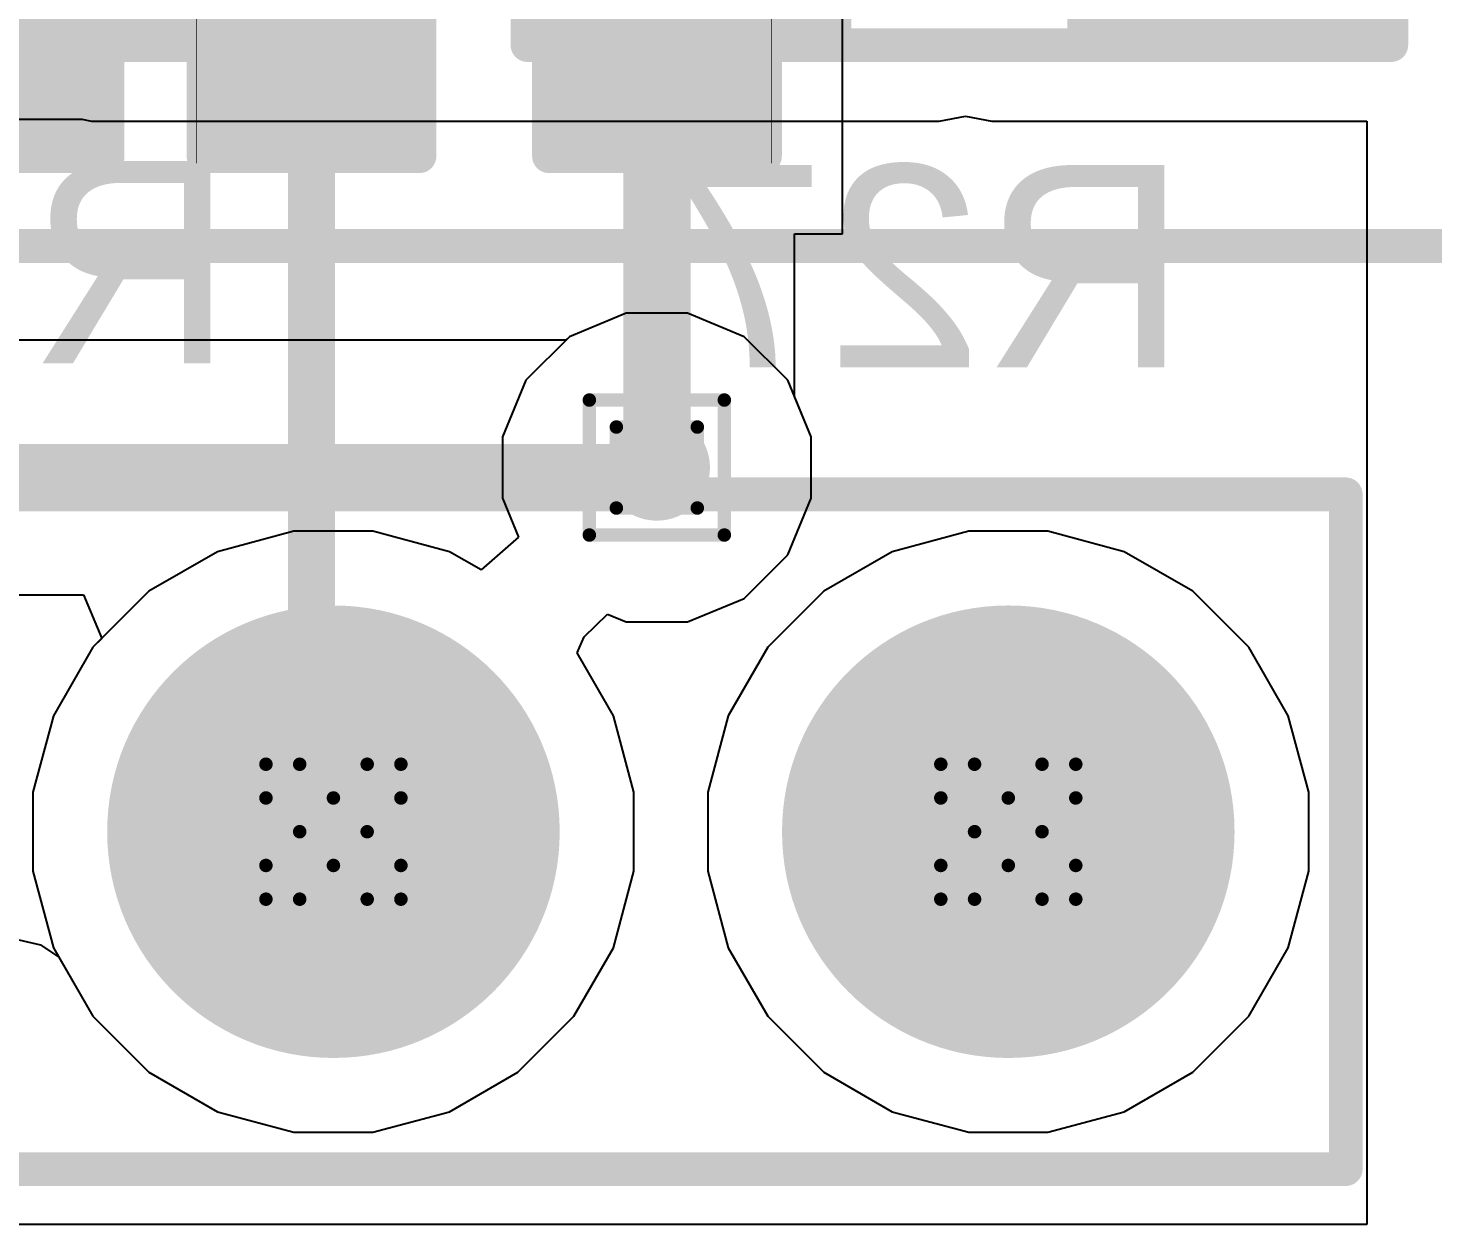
# Model space of a CAD drawing. Header units: inches. Extents: x -12 to 5357, y -8 to 5291.
# Drawn here: x 26.41 to 31.7, y 20.3 to 24.81 of the extents above; entities that cross this region are included whole.
import ezdxf

# ---------------------------------------------------------------- set-up
doc = ezdxf.new("R2010")
doc.units = ezdxf.units.IN
for name, color, linetype in [('Bottom Layer', 5, 'Continuous'), ('Bottom Overlay', 54, 'Continuous'), ('Bottom Paste', 16, 'Continuous'), ('Bottom Solder', 6, 'Continuous'), ('Drill Drawing', 1, 'Continuous'), ('Ground', 16, 'Continuous'), ('Multi-Layer', 9, 'Continuous'), ('Pad Holes', 156, 'Continuous'), ('Power', 76, 'Continuous'), ('Top Layer', 1, 'Continuous'), ('Top Overlay', 2, 'Continuous'), ('Top Paste', 8, 'Continuous'), ('Top Solder', 216, 'Continuous'), ('Via Holes', 16, 'Continuous')]:
    doc.layers.add(name, color=color, linetype=linetype)
doc.styles.add('Arial', font='', dxfattribs={"height": 0.2})
doc.styles.get('Arial').set_extended_font_data('Arial')

# ---------------------------------------------------------------- blocks, each defined once
blk = doc.blocks.new('R___0805_B_41')
at = {"layer": 'Bottom Layer'}
for points in [[(-1.524, 0.635), (-0.508, 0.635), (-0.508, -0.635), (-1.524, -0.635)], [(0.508, 0.635), (1.524, 0.635), (1.524, -0.635), (0.508, -0.635)]]:
    blk.add_hatch(color=5, dxfattribs=at).paths.add_polyline_path(points)
at = {"layer": 'Bottom Paste'}
for points in [[(-1.524, 0.635), (-0.508, 0.635), (-0.508, -0.635), (-1.524, -0.635)], [(0.508, 0.635), (1.524, 0.635), (1.524, -0.635), (0.508, -0.635)]]:
    blk.add_hatch(color=16, dxfattribs=at).paths.add_polyline_path(points)
at = {"layer": 'Bottom Solder'}
for points in [[(-1.6256, 0.7366), (-0.4064, 0.7366), (-0.4064, -0.7366), (-1.6256, -0.7366)], [(0.4064, 0.7366), (1.6256, 0.7366), (1.6256, -0.7366), (0.4064, -0.7366)]]:
    blk.add_hatch(color=6, dxfattribs=at).paths.add_polyline_path(points)
at = {"layer": 'Bottom Overlay'}
for points in [[(-1.6256, 0.7366, 0.127, 0.127, 0), (-1.6256, -0.7366, 0.127, 0.127, 0)], [(1.6256, 0.7366, 0.127, 0.127, 0), (-1.6256, 0.7366, 0.127, 0.127, 0)], [(1.6256, 0.7366, 0.127, 0.127, 0), (1.6256, -0.7366, 0.127, 0.127, 0)], [(1.6256, -0.7366, 0.127, 0.127, 0), (-1.6256, -0.7366, 0.127, 0.127, 0)]]:
    blk.add_lwpolyline(points, format="xyseb", dxfattribs=at)
for points in [[(-1.65735, 0.7366, 0.0635, 0.0635, 1), (-1.59385, 0.7366, 0.0635, 0.0635, 1)], [(-1.65735, 0.7366, 0.0635, 0.0635, 1), (-1.59385, 0.7366, 0.0635, 0.0635, 1)], [(1.59385, 0.7366, 0.0635, 0.0635, 1), (1.65735, 0.7366, 0.0635, 0.0635, 1)], [(1.59385, 0.7366, 0.0635, 0.0635, 1), (1.65735, 0.7366, 0.0635, 0.0635, 1)], [(-1.65735, -0.7366, 0.0635, 0.0635, 1), (-1.59385, -0.7366, 0.0635, 0.0635, 1)], [(-1.65735, -0.7366, 0.0635, 0.0635, 1), (-1.59385, -0.7366, 0.0635, 0.0635, 1)], [(1.59385, -0.7366, 0.0635, 0.0635, 1), (1.65735, -0.7366, 0.0635, 0.0635, 1)], [(1.59385, -0.7366, 0.0635, 0.0635, 1), (1.65735, -0.7366, 0.0635, 0.0635, 1)]]:
    blk.add_lwpolyline(points, format="xyseb", close=True, dxfattribs=at)
blk = doc.blocks.new('R___0805_B_42')
at = {"layer": 'Bottom Layer'}
for points in [[(-1.524, 0.635), (-0.508, 0.635), (-0.508, -0.635), (-1.524, -0.635)], [(0.508, 0.635), (1.524, 0.635), (1.524, -0.635), (0.508, -0.635)]]:
    blk.add_hatch(color=5, dxfattribs=at).paths.add_polyline_path(points)
at = {"layer": 'Bottom Paste'}
for points in [[(-1.524, 0.635), (-0.508, 0.635), (-0.508, -0.635), (-1.524, -0.635)], [(0.508, 0.635), (1.524, 0.635), (1.524, -0.635), (0.508, -0.635)]]:
    blk.add_hatch(color=16, dxfattribs=at).paths.add_polyline_path(points)
at = {"layer": 'Bottom Solder'}
for points in [[(-1.6256, 0.7366), (-0.4064, 0.7366), (-0.4064, -0.7366), (-1.6256, -0.7366)], [(0.4064, 0.7366), (1.6256, 0.7366), (1.6256, -0.7366), (0.4064, -0.7366)]]:
    blk.add_hatch(color=6, dxfattribs=at).paths.add_polyline_path(points)
at = {"layer": 'Bottom Overlay'}
for points in [[(-1.6256, -0.7366, 0.127, 0.127, 0), (-1.6256, 0.7366, 0.127, 0.127, 0)], [(-1.6256, 0.7366, 0.127, 0.127, 0), (1.6256, 0.7366, 0.127, 0.127, 0)], [(1.6256, -0.7366, 0.127, 0.127, 0), (1.6256, 0.7366, 0.127, 0.127, 0)], [(-1.6256, -0.7366, 0.127, 0.127, 0), (1.6256, -0.7366, 0.127, 0.127, 0)]]:
    blk.add_lwpolyline(points, format="xyseb", dxfattribs=at)
for points in [[(-1.6574, 0.7366, 0.0635, 0.0635, 1), (-1.5939, 0.7366, 0.0635, 0.0635, 1)], [(-1.6574, 0.7366, 0.0635, 0.0635, 1), (-1.5939, 0.7366, 0.0635, 0.0635, 1)], [(1.5938, 0.7366, 0.0635, 0.0635, 1), (1.6574, 0.7366, 0.0635, 0.0635, 1)], [(1.5938, 0.7366, 0.0635, 0.0635, 1), (1.6574, 0.7366, 0.0635, 0.0635, 1)], [(-1.6574, -0.7366, 0.0635, 0.0635, 1), (-1.5939, -0.7366, 0.0635, 0.0635, 1)], [(-1.6574, -0.7366, 0.0635, 0.0635, 1), (-1.5939, -0.7366, 0.0635, 0.0635, 1)], [(1.5938, -0.7366, 0.0635, 0.0635, 1), (1.6574, -0.7366, 0.0635, 0.0635, 1)], [(1.5938, -0.7366, 0.0635, 0.0635, 1), (1.6574, -0.7366, 0.0635, 0.0635, 1)]]:
    blk.add_lwpolyline(points, format="xyseb", close=True, dxfattribs=at)
blk = doc.blocks.new('R___0402_47')
at = {"layer": 'Top Layer'}
for points in [[(-0.6985, -0.3175), (-0.6985, 0.3175), (-0.2413, 0.3175), (-0.2413, -0.3175)], [(0.2413, -0.3175), (0.2413, 0.3175), (0.6985, 0.3175), (0.6985, -0.3175)]]:
    blk.add_hatch(color=1, dxfattribs=at).paths.add_polyline_path(points)
at = {"layer": 'Top Paste'}
for points in [[(-0.6985, -0.3175), (-0.6985, 0.3175), (-0.2413, 0.3175), (-0.2413, -0.3175)], [(0.2413, -0.3175), (0.2413, 0.3175), (0.6985, 0.3175), (0.6985, -0.3175)]]:
    blk.add_hatch(color=8, dxfattribs=at).paths.add_polyline_path(points)
at = {"layer": 'Top Solder'}
for points in [[(-0.7535, -0.3725), (-0.7535, 0.3725), (-0.1863, 0.3725), (-0.1863, -0.3725)], [(0.1863, -0.3725), (0.1863, 0.3725), (0.7535, 0.3725), (0.7535, -0.3725)]]:
    blk.add_hatch(color=216, dxfattribs=at).paths.add_polyline_path(points)
at = {"layer": 'Top Overlay'}
for points in [[(0.7874, 0.4064, 0.127, 0.127, 0), (-0.7874, 0.4064, 0.127, 0.127, 0)], [(-0.7874, -0.4064, 0.127, 0.127, 0), (-0.7874, 0.4064, 0.127, 0.127, 0)], [(0.7874, -0.4064, 0.127, 0.127, 0), (0.7874, 0.4064, 0.127, 0.127, 0)], [(0.7874, -0.4064, 0.127, 0.127, 0), (-0.7874, -0.4064, 0.127, 0.127, 0)], [(0.8128, -0.4318, 0.00323, 0.00323, 0), (-0.8128, -0.4318, 0.00323, 0.00323, 0)]]:
    blk.add_lwpolyline(points, format="xyseb", dxfattribs=at)
for points in [[(-0.8191, 0.4064, 0.0635, 0.0635, 1), (-0.7556, 0.4064, 0.0635, 0.0635, 1)], [(-0.8191, 0.4064, 0.0635, 0.0635, 1), (-0.7556, 0.4064, 0.0635, 0.0635, 1)], [(0.7556, 0.4064, 0.0635, 0.0635, 1), (0.8191, 0.4064, 0.0635, 0.0635, 1)], [(0.7556, 0.4064, 0.0635, 0.0635, 1), (0.8191, 0.4064, 0.0635, 0.0635, 1)], [(-0.8191, -0.4064, 0.0635, 0.0635, 1), (-0.7556, -0.4064, 0.0635, 0.0635, 1)], [(-0.8191, -0.4064, 0.0635, 0.0635, 1), (-0.7556, -0.4064, 0.0635, 0.0635, 1)], [(0.7556, -0.4064, 0.0635, 0.0635, 1), (0.8191, -0.4064, 0.0635, 0.0635, 1)], [(0.7556, -0.4064, 0.0635, 0.0635, 1), (0.8191, -0.4064, 0.0635, 0.0635, 1)], [(-0.8136, -0.4318, 0.00161, 0.00161, 1), (-0.812, -0.4318, 0.00161, 0.00161, 1)], [(0.812, -0.4318, 0.00161, 0.00161, 1), (0.8136, -0.4318, 0.00161, 0.00161, 1)]]:
    blk.add_lwpolyline(points, format="xyseb", close=True, dxfattribs=at)
blk = doc.blocks.new('R___0402_48')
at = {"layer": 'Top Layer'}
for points in [[(-0.6985, -0.3175), (-0.6985, 0.3175), (-0.2413, 0.3175), (-0.2413, -0.3175)], [(0.2413, -0.3175), (0.2413, 0.3175), (0.6985, 0.3175), (0.6985, -0.3175)]]:
    blk.add_hatch(color=1, dxfattribs=at).paths.add_polyline_path(points)
at = {"layer": 'Top Paste'}
for points in [[(-0.6985, -0.3175), (-0.6985, 0.3175), (-0.2413, 0.3175), (-0.2413, -0.3175)], [(0.2413, -0.3175), (0.2413, 0.3175), (0.6985, 0.3175), (0.6985, -0.3175)]]:
    blk.add_hatch(color=8, dxfattribs=at).paths.add_polyline_path(points)
at = {"layer": 'Top Solder'}
for points in [[(-0.7535, -0.3725), (-0.7535, 0.3725), (-0.1863, 0.3725), (-0.1863, -0.3725)], [(0.1863, -0.3725), (0.1863, 0.3725), (0.7535, 0.3725), (0.7535, -0.3725)]]:
    blk.add_hatch(color=216, dxfattribs=at).paths.add_polyline_path(points)
at = {"layer": 'Top Overlay'}
for points in [[(0.7874, 0.4064, 0.127, 0.127, 0), (-0.7874, 0.4064, 0.127, 0.127, 0)], [(-0.7874, -0.4064, 0.127, 0.127, 0), (-0.7874, 0.4064, 0.127, 0.127, 0)], [(0.7874, -0.4064, 0.127, 0.127, 0), (0.7874, 0.4064, 0.127, 0.127, 0)], [(0.7874, -0.4064, 0.127, 0.127, 0), (-0.7874, -0.4064, 0.127, 0.127, 0)], [(0.8128, -0.4318, 0.00323, 0.00323, 0), (-0.8128, -0.4318, 0.00323, 0.00323, 0)]]:
    blk.add_lwpolyline(points, format="xyseb", dxfattribs=at)
for points in [[(-0.8191, 0.4064, 0.0635, 0.0635, 1), (-0.7556, 0.4064, 0.0635, 0.0635, 1)], [(-0.8191, 0.4064, 0.0635, 0.0635, 1), (-0.7556, 0.4064, 0.0635, 0.0635, 1)], [(0.7556, 0.4064, 0.0635, 0.0635, 1), (0.8191, 0.4064, 0.0635, 0.0635, 1)], [(0.7556, 0.4064, 0.0635, 0.0635, 1), (0.8191, 0.4064, 0.0635, 0.0635, 1)], [(-0.8191, -0.4064, 0.0635, 0.0635, 1), (-0.7556, -0.4064, 0.0635, 0.0635, 1)], [(-0.8191, -0.4064, 0.0635, 0.0635, 1), (-0.7556, -0.4064, 0.0635, 0.0635, 1)], [(0.7556, -0.4064, 0.0635, 0.0635, 1), (0.8191, -0.4064, 0.0635, 0.0635, 1)], [(0.7556, -0.4064, 0.0635, 0.0635, 1), (0.8191, -0.4064, 0.0635, 0.0635, 1)], [(-0.8136, -0.4318, 0.00161, 0.00161, 1), (-0.812, -0.4318, 0.00161, 0.00161, 1)], [(0.812, -0.4318, 0.00161, 0.00161, 1), (0.8136, -0.4318, 0.00161, 0.00161, 1)]]:
    blk.add_lwpolyline(points, format="xyseb", close=True, dxfattribs=at)
blk = doc.blocks.new('R___0402_50')
at = {"layer": 'Top Layer'}
for points in [[(-0.6985, -0.3175), (-0.6985, 0.3175), (-0.2413, 0.3175), (-0.2413, -0.3175)], [(0.2413, -0.3175), (0.2413, 0.3175), (0.6985, 0.3175), (0.6985, -0.3175)]]:
    blk.add_hatch(color=1, dxfattribs=at).paths.add_polyline_path(points)
at = {"layer": 'Top Paste'}
for points in [[(-0.6985, -0.3175), (-0.6985, 0.3175), (-0.2413, 0.3175), (-0.2413, -0.3175)], [(0.2413, -0.3175), (0.2413, 0.3175), (0.6985, 0.3175), (0.6985, -0.3175)]]:
    blk.add_hatch(color=8, dxfattribs=at).paths.add_polyline_path(points)
at = {"layer": 'Top Solder'}
for points in [[(-0.7535, -0.3725), (-0.7535, 0.3725), (-0.1863, 0.3725), (-0.1863, -0.3725)], [(0.1863, -0.3725), (0.1863, 0.3725), (0.7535, 0.3725), (0.7535, -0.3725)]]:
    blk.add_hatch(color=216, dxfattribs=at).paths.add_polyline_path(points)
at = {"layer": 'Top Overlay'}
for points in [[(-0.7874, 0.4064, 0.127, 0.127, 0), (0.7874, 0.4064, 0.127, 0.127, 0)], [(-0.7874, 0.4064, 0.127, 0.127, 0), (-0.7874, -0.4064, 0.127, 0.127, 0)], [(0.7874, 0.4064, 0.127, 0.127, 0), (0.7874, -0.4064, 0.127, 0.127, 0)], [(-0.7874, -0.4064, 0.127, 0.127, 0), (0.7874, -0.4064, 0.127, 0.127, 0)], [(-0.8128, -0.4318, 0.00323, 0.00323, 0), (0.8128, -0.4318, 0.00323, 0.00323, 0)]]:
    blk.add_lwpolyline(points, format="xyseb", dxfattribs=at)
for points in [[(-0.8191, 0.4064, 0.0635, 0.0635, 1), (-0.7556, 0.4064, 0.0635, 0.0635, 1)], [(-0.8191, 0.4064, 0.0635, 0.0635, 1), (-0.7556, 0.4064, 0.0635, 0.0635, 1)], [(0.7556, 0.4064, 0.0635, 0.0635, 1), (0.8191, 0.4064, 0.0635, 0.0635, 1)], [(0.7556, 0.4064, 0.0635, 0.0635, 1), (0.8191, 0.4064, 0.0635, 0.0635, 1)], [(-0.8191, -0.4064, 0.0635, 0.0635, 1), (-0.7556, -0.4064, 0.0635, 0.0635, 1)], [(-0.8191, -0.4064, 0.0635, 0.0635, 1), (-0.7556, -0.4064, 0.0635, 0.0635, 1)], [(0.7556, -0.4064, 0.0635, 0.0635, 1), (0.8191, -0.4064, 0.0635, 0.0635, 1)], [(0.7556, -0.4064, 0.0635, 0.0635, 1), (0.8191, -0.4064, 0.0635, 0.0635, 1)], [(-0.8136, -0.4318, 0.00161, 0.00161, 1), (-0.812, -0.4318, 0.00161, 0.00161, 1)], [(0.812, -0.4318, 0.00161, 0.00161, 1), (0.8136, -0.4318, 0.00161, 0.00161, 1)]]:
    blk.add_lwpolyline(points, format="xyseb", close=True, dxfattribs=at)
blk = doc.blocks.new('HDR1X3__70')
at = {"layer": 'Bottom Layer'}
h = blk.add_hatch(color=5, dxfattribs=at)
edge = h.paths.add_edge_path()
edge.add_arc((2.54, 0), 0.75, 0, 360)
h = blk.add_hatch(color=5, dxfattribs=at)
edge = h.paths.add_edge_path()
edge.add_arc((5.08, 0), 0.75, 0, 360)
at = {"layer": 'Bottom Solder'}
h = blk.add_hatch(color=6, dxfattribs=at)
edge = h.paths.add_edge_path()
edge.add_arc((2.54, 0), 0.8516, 0, 360)
h = blk.add_hatch(color=6, dxfattribs=at)
edge = h.paths.add_edge_path()
edge.add_arc((5.08, 0), 0.8516, 0, 360)
at = {"layer": 'Ground'}
h = blk.add_hatch(color=16, dxfattribs=at)
edge = h.paths.add_edge_path()
edge.add_arc((2.54, 0), 0.75, 0, 360)
h = blk.add_hatch(color=16, dxfattribs=at)
edge = h.paths.add_edge_path()
edge.add_arc((5.08, 0), 0.75, 0, 360)
at = {"layer": 'Multi-Layer'}
h = blk.add_hatch(color=9, dxfattribs=at)
edge = h.paths.add_edge_path()
edge.add_arc((2.54, 0), 0.75, 0, 360)
h = blk.add_hatch(color=9, dxfattribs=at)
edge = h.paths.add_edge_path()
edge.add_arc((5.08, 0), 0.75, 0, 360)
at = {"layer": 'Pad Holes'}
h = blk.add_hatch(color=7, dxfattribs=at)
edge = h.paths.add_edge_path()
edge.add_arc((2.54, 0), 0.45, 0, 360)
h = blk.add_hatch(color=7, dxfattribs=at)
edge = h.paths.add_edge_path()
edge.add_arc((5.08, 0), 0.45, 0, 360)
at = {"layer": 'Power'}
h = blk.add_hatch(color=76, dxfattribs=at)
edge = h.paths.add_edge_path()
edge.add_arc((2.54, 0), 0.75, 0, 360)
h = blk.add_hatch(color=76, dxfattribs=at)
edge = h.paths.add_edge_path()
edge.add_arc((5.08, 0), 0.75, 0, 360)
at = {"layer": 'Top Layer'}
h = blk.add_hatch(color=1, dxfattribs=at)
edge = h.paths.add_edge_path()
edge.add_arc((2.54, 0), 0.75, 0, 360)
h = blk.add_hatch(color=1, dxfattribs=at)
edge = h.paths.add_edge_path()
edge.add_arc((5.08, 0), 0.75, 0, 360)
at = {"layer": 'Top Solder'}
h = blk.add_hatch(color=216, dxfattribs=at)
edge = h.paths.add_edge_path()
edge.add_arc((2.54, 0), 0.8516, 0, 360)
h = blk.add_hatch(color=216, dxfattribs=at)
edge = h.paths.add_edge_path()
edge.add_arc((5.08, 0), 0.8516, 0, 360)
at = {"layer": 'Top Overlay'}
for points in [[(-1.27, 1.27, 0.127, 0.127, 0), (6.35, 1.27, 0.127, 0.127, 0)], [(6.35, -1.27, 0.127, 0.127, 0), (6.35, 1.27, 0.127, 0.127, 0)], [(-1.27, -1.27, 0.127, 0.127, 0), (6.35, -1.27, 0.127, 0.127, 0)]]:
    blk.add_lwpolyline(points, format="xyseb", dxfattribs=at)
for points in [[(6.3182, 1.27, 0.0635, 0.0635, 1), (6.3817, 1.27, 0.0635, 0.0635, 1)], [(6.3182, 1.27, 0.0635, 0.0635, 1), (6.3817, 1.27, 0.0635, 0.0635, 1)], [(6.3182, -1.27, 0.0635, 0.0635, 1), (6.3817, -1.27, 0.0635, 0.0635, 1)], [(6.3182, -1.27, 0.0635, 0.0635, 1), (6.3817, -1.27, 0.0635, 0.0635, 1)]]:
    blk.add_lwpolyline(points, format="xyseb", close=True, dxfattribs=at)

msp = doc.modelspace()

# ---------------------------------------------------------------- hatches: boundary and pattern name
at = {"layer": 'Bottom Layer'}
h = msp.add_hatch(color=5, dxfattribs=at)
edge = h.paths.add_edge_path()
edge.add_arc((28.7813, 23.1518), 0.2, 0, 360)
at = {"layer": 'Ground'}
h = msp.add_hatch(color=16, dxfattribs=at)
edge = h.paths.add_edge_path()
edge.add_arc((28.7813, 23.1518), 0.2, 0, 360)
at = {"layer": 'Power'}
h = msp.add_hatch(color=76, dxfattribs=at)
edge = h.paths.add_edge_path()
edge.add_arc((28.7813, 23.1518), 0.2, 0, 360)
at = {"layer": 'Top Layer'}
h = msp.add_hatch(color=1, dxfattribs=at)
edge = h.paths.add_edge_path()
edge.add_arc((28.7813, 23.1518), 0.2, 0, 360)
at = {"layer": 'Via Holes'}
h = msp.add_hatch(color=7, dxfattribs=at)
edge = h.paths.add_edge_path()
edge.add_arc((28.7813, 23.1518), 0.1, 0, 360)

# ---------------------------------------------------------------- linework, layer by layer
at = {"layer": 'Bottom Layer'}
for p, q in [((26.2731, 24.4626), (26.6166, 24.4626)), ((26.6166, 24.4626), (26.6541, 24.4552)), ((26.6541, 24.4552), (29.8438, 24.4552)), ((29.8438, 24.4552), (29.9432, 24.4749)), ((29.9432, 24.4749), (30.0427, 24.4552)), ((30.0427, 24.4552), (31.4535, 24.4552)), ((31.4535, 24.4552), (31.4535, 20.3023)), ((28.6657, 23.7328), (28.4522, 23.6443)), ((28.8968, 23.7328), (28.6657, 23.7328)), ((29.1104, 23.6443), (28.8968, 23.7328)), ((28.4522, 23.6443), (28.4387, 23.6309)), ((29.2738, 23.4809), (29.1104, 23.6443)), ((28.4387, 23.6309), (19.9608, 23.6309)), ((29.3623, 23.2673), (29.2738, 23.4809)), ((29.3623, 23.0362), (29.3623, 23.2673)), ((29.2738, 22.8227), (29.3623, 23.0362)), ((29.1104, 22.6592), (29.2738, 22.8227)), ((26.1551, 22.6727), (26.6239, 22.6727)), ((26.6239, 22.6727), (26.6919, 22.5084)), ((28.8968, 22.5708), (29.1104, 22.6592)), ((28.5081, 22.514), (28.5954, 22.5999)), ((28.5954, 22.5999), (28.6657, 22.5708)), ((28.6657, 22.5708), (28.8968, 22.5708)), ((26.659, 22.4755), (26.5101, 22.2176)), ((26.6919, 22.5084), (26.659, 22.4755)), ((28.4811, 22.4548), (28.5081, 22.514)), ((28.618, 22.2176), (28.4811, 22.4548)), ((26.5101, 22.2176), (26.4331, 21.93)), ((28.6951, 21.93), (28.618, 22.2176)), ((26.4331, 21.93), (26.4331, 21.6322)), ((28.6951, 21.6322), (28.6951, 21.93)), ((26.4331, 21.6322), (26.5101, 21.3445)), ((28.618, 21.3445), (28.6951, 21.6322)), ((26.5101, 21.3445), (26.659, 21.0866)), ((28.4691, 21.0866), (28.618, 21.3445)), ((26.659, 21.0866), (26.8696, 20.8761)), ((28.2585, 20.8761), (28.4691, 21.0866)), ((26.8696, 20.8761), (27.1275, 20.7272)), ((28.0006, 20.7272), (28.2585, 20.8761)), ((27.1275, 20.7272), (27.4152, 20.6501)), ((27.713, 20.6501), (28.0006, 20.7272)), ((27.4152, 20.6501), (27.713, 20.6501)), ((31.4535, 20.3023), (23.7176, 20.3023))]:
    msp.add_line(p, q, dxfattribs=at)
for points in [[(19.8438, 23.1518, 0.1778, 0.1778, 0), (28.7813, 23.1518, 0.1778, 0.1778, 0)], [(31.9327, 20.2654, 0.1778, 0.1778, -0.414214), (31.4904, 19.8232, 0.1778, 0.1778, 0)]]:
    msp.add_lwpolyline(points, format="xyseb", dxfattribs=at)
msp.add_lwpolyline([(28.7368, 23.1518, 0.0889, 0.0889, 1), (28.8257, 23.1518, 0.0889, 0.0889, 1)], format="xyseb", close=True, dxfattribs=at)
at = {"layer": 'Drill Drawing'}
for points in [[(28.5273, 23.4058, 0.0508, 0.0508, 0), (29.0353, 23.4058, 0.0508, 0.0508, 0)], [(28.5273, 22.8978, 0.0508, 0.0508, 0), (28.5273, 23.4058, 0.0508, 0.0508, 0)], [(29.0353, 22.8978, 0.0508, 0.0508, 0), (29.0353, 23.4058, 0.0508, 0.0508, 0)], [(28.6289, 23.3042, 0.0508, 0.0508, 0), (28.9337, 23.3042, 0.0508, 0.0508, 0)], [(28.6289, 22.9994, 0.0508, 0.0508, 0), (28.6289, 23.3042, 0.0508, 0.0508, 0)], [(28.9337, 22.9994, 0.0508, 0.0508, 0), (28.9337, 23.3042, 0.0508, 0.0508, 0)], [(28.6289, 22.9994, 0.0508, 0.0508, 0), (28.9337, 22.9994, 0.0508, 0.0508, 0)], [(28.5273, 22.8978, 0.0508, 0.0508, 0), (29.0353, 22.8978, 0.0508, 0.0508, 0)], [(27.3101, 21.9081, 0.0508, 0.0508, 0), (27.3101, 22.0351, 0.0508, 0.0508, 0)], [(27.3101, 22.0351, 0.0508, 0.0508, 0), (27.4371, 22.0351, 0.0508, 0.0508, 0)], [(27.4371, 22.0351, 0.0508, 0.0508, 0), (27.5641, 21.9081, 0.0508, 0.0508, 0)], [(27.5641, 21.9081, 0.0508, 0.0508, 0), (27.6911, 22.0351, 0.0508, 0.0508, 0)], [(27.6911, 22.0351, 0.0508, 0.0508, 0), (27.8181, 22.0351, 0.0508, 0.0508, 0)], [(27.8181, 21.9081, 0.0508, 0.0508, 0), (27.8181, 22.0351, 0.0508, 0.0508, 0)], [(29.8501, 21.9081, 0.0508, 0.0508, 0), (29.8501, 22.0351, 0.0508, 0.0508, 0)], [(29.8501, 22.0351, 0.0508, 0.0508, 0), (29.9771, 22.0351, 0.0508, 0.0508, 0)], [(29.9771, 22.0351, 0.0508, 0.0508, 0), (30.1041, 21.9081, 0.0508, 0.0508, 0)], [(30.1041, 21.9081, 0.0508, 0.0508, 0), (30.2311, 22.0351, 0.0508, 0.0508, 0)], [(30.2311, 22.0351, 0.0508, 0.0508, 0), (30.3581, 22.0351, 0.0508, 0.0508, 0)], [(30.3581, 21.9081, 0.0508, 0.0508, 0), (30.3581, 22.0351, 0.0508, 0.0508, 0)], [(27.3101, 21.9081, 0.0508, 0.0508, 0), (27.4371, 21.7811, 0.0508, 0.0508, 0)], [(27.6911, 21.7811, 0.0508, 0.0508, 0), (27.8181, 21.9081, 0.0508, 0.0508, 0)], [(29.8501, 21.9081, 0.0508, 0.0508, 0), (29.9771, 21.7811, 0.0508, 0.0508, 0)], [(30.2311, 21.7811, 0.0508, 0.0508, 0), (30.3581, 21.9081, 0.0508, 0.0508, 0)], [(27.3101, 21.6541, 0.0508, 0.0508, 0), (27.4371, 21.7811, 0.0508, 0.0508, 0)], [(27.6911, 21.7811, 0.0508, 0.0508, 0), (27.8181, 21.6541, 0.0508, 0.0508, 0)], [(29.8501, 21.6541, 0.0508, 0.0508, 0), (29.9771, 21.7811, 0.0508, 0.0508, 0)], [(30.2311, 21.7811, 0.0508, 0.0508, 0), (30.3581, 21.6541, 0.0508, 0.0508, 0)], [(27.3101, 21.5271, 0.0508, 0.0508, 0), (27.3101, 21.6541, 0.0508, 0.0508, 0)], [(27.4371, 21.5271, 0.0508, 0.0508, 0), (27.5641, 21.6541, 0.0508, 0.0508, 0)], [(27.5641, 21.6541, 0.0508, 0.0508, 0), (27.6911, 21.5271, 0.0508, 0.0508, 0)], [(27.8181, 21.5271, 0.0508, 0.0508, 0), (27.8181, 21.6541, 0.0508, 0.0508, 0)], [(29.8501, 21.5271, 0.0508, 0.0508, 0), (29.8501, 21.6541, 0.0508, 0.0508, 0)], [(29.9771, 21.5271, 0.0508, 0.0508, 0), (30.1041, 21.6541, 0.0508, 0.0508, 0)], [(30.1041, 21.6541, 0.0508, 0.0508, 0), (30.2311, 21.5271, 0.0508, 0.0508, 0)], [(30.3581, 21.5271, 0.0508, 0.0508, 0), (30.3581, 21.6541, 0.0508, 0.0508, 0)], [(27.3101, 21.5271, 0.0508, 0.0508, 0), (27.4371, 21.5271, 0.0508, 0.0508, 0)], [(27.6911, 21.5271, 0.0508, 0.0508, 0), (27.8181, 21.5271, 0.0508, 0.0508, 0)], [(29.8501, 21.5271, 0.0508, 0.0508, 0), (29.9771, 21.5271, 0.0508, 0.0508, 0)], [(30.2311, 21.5271, 0.0508, 0.0508, 0), (30.3581, 21.5271, 0.0508, 0.0508, 0)]]:
    msp.add_lwpolyline(points, format="xyseb", dxfattribs=at)
for points in [[(28.5146, 23.4058, 0.0254, 0.0254, 1), (28.54, 23.4058, 0.0254, 0.0254, 1)], [(28.5146, 23.4058, 0.0254, 0.0254, 1), (28.54, 23.4058, 0.0254, 0.0254, 1)], [(29.0226, 23.4058, 0.0254, 0.0254, 1), (29.048, 23.4058, 0.0254, 0.0254, 1)], [(29.0226, 23.4058, 0.0254, 0.0254, 1), (29.048, 23.4058, 0.0254, 0.0254, 1)], [(28.6162, 23.3042, 0.0254, 0.0254, 1), (28.6416, 23.3042, 0.0254, 0.0254, 1)], [(28.6162, 23.3042, 0.0254, 0.0254, 1), (28.6416, 23.3042, 0.0254, 0.0254, 1)], [(28.921, 23.3042, 0.0254, 0.0254, 1), (28.9464, 23.3042, 0.0254, 0.0254, 1)], [(28.921, 23.3042, 0.0254, 0.0254, 1), (28.9464, 23.3042, 0.0254, 0.0254, 1)], [(28.6162, 22.9994, 0.0254, 0.0254, 1), (28.6416, 22.9994, 0.0254, 0.0254, 1)], [(28.6162, 22.9994, 0.0254, 0.0254, 1), (28.6416, 22.9994, 0.0254, 0.0254, 1)], [(28.921, 22.9994, 0.0254, 0.0254, 1), (28.9464, 22.9994, 0.0254, 0.0254, 1)], [(28.921, 22.9994, 0.0254, 0.0254, 1), (28.9464, 22.9994, 0.0254, 0.0254, 1)], [(28.5146, 22.8978, 0.0254, 0.0254, 1), (28.54, 22.8978, 0.0254, 0.0254, 1)], [(28.5146, 22.8978, 0.0254, 0.0254, 1), (28.54, 22.8978, 0.0254, 0.0254, 1)], [(29.0226, 22.8978, 0.0254, 0.0254, 1), (29.048, 22.8978, 0.0254, 0.0254, 1)], [(29.0226, 22.8978, 0.0254, 0.0254, 1), (29.048, 22.8978, 0.0254, 0.0254, 1)], [(27.2974, 22.0351, 0.0254, 0.0254, 1), (27.3228, 22.0351, 0.0254, 0.0254, 1)], [(27.2974, 22.0351, 0.0254, 0.0254, 1), (27.3228, 22.0351, 0.0254, 0.0254, 1)], [(27.4244, 22.0351, 0.0254, 0.0254, 1), (27.4498, 22.0351, 0.0254, 0.0254, 1)], [(27.4244, 22.0351, 0.0254, 0.0254, 1), (27.4498, 22.0351, 0.0254, 0.0254, 1)], [(27.6784, 22.0351, 0.0254, 0.0254, 1), (27.7038, 22.0351, 0.0254, 0.0254, 1)], [(27.6784, 22.0351, 0.0254, 0.0254, 1), (27.7038, 22.0351, 0.0254, 0.0254, 1)], [(27.8054, 22.0351, 0.0254, 0.0254, 1), (27.8308, 22.0351, 0.0254, 0.0254, 1)], [(27.8054, 22.0351, 0.0254, 0.0254, 1), (27.8308, 22.0351, 0.0254, 0.0254, 1)], [(29.8374, 22.0351, 0.0254, 0.0254, 1), (29.8628, 22.0351, 0.0254, 0.0254, 1)], [(29.8374, 22.0351, 0.0254, 0.0254, 1), (29.8628, 22.0351, 0.0254, 0.0254, 1)], [(29.9644, 22.0351, 0.0254, 0.0254, 1), (29.9898, 22.0351, 0.0254, 0.0254, 1)], [(29.9644, 22.0351, 0.0254, 0.0254, 1), (29.9898, 22.0351, 0.0254, 0.0254, 1)], [(30.2184, 22.0351, 0.0254, 0.0254, 1), (30.2438, 22.0351, 0.0254, 0.0254, 1)], [(30.2184, 22.0351, 0.0254, 0.0254, 1), (30.2438, 22.0351, 0.0254, 0.0254, 1)], [(30.3454, 22.0351, 0.0254, 0.0254, 1), (30.3708, 22.0351, 0.0254, 0.0254, 1)], [(30.3454, 22.0351, 0.0254, 0.0254, 1), (30.3708, 22.0351, 0.0254, 0.0254, 1)], [(27.2974, 21.9081, 0.0254, 0.0254, 1), (27.3228, 21.9081, 0.0254, 0.0254, 1)], [(27.2974, 21.9081, 0.0254, 0.0254, 1), (27.3228, 21.9081, 0.0254, 0.0254, 1)], [(27.5514, 21.9081, 0.0254, 0.0254, 1), (27.5768, 21.9081, 0.0254, 0.0254, 1)], [(27.5514, 21.9081, 0.0254, 0.0254, 1), (27.5768, 21.9081, 0.0254, 0.0254, 1)], [(27.8054, 21.9081, 0.0254, 0.0254, 1), (27.8308, 21.9081, 0.0254, 0.0254, 1)], [(27.8054, 21.9081, 0.0254, 0.0254, 1), (27.8308, 21.9081, 0.0254, 0.0254, 1)], [(29.8374, 21.9081, 0.0254, 0.0254, 1), (29.8628, 21.9081, 0.0254, 0.0254, 1)], [(29.8374, 21.9081, 0.0254, 0.0254, 1), (29.8628, 21.9081, 0.0254, 0.0254, 1)], [(30.0914, 21.9081, 0.0254, 0.0254, 1), (30.1168, 21.9081, 0.0254, 0.0254, 1)], [(30.0914, 21.9081, 0.0254, 0.0254, 1), (30.1168, 21.9081, 0.0254, 0.0254, 1)], [(30.3454, 21.9081, 0.0254, 0.0254, 1), (30.3708, 21.9081, 0.0254, 0.0254, 1)], [(30.3454, 21.9081, 0.0254, 0.0254, 1), (30.3708, 21.9081, 0.0254, 0.0254, 1)], [(27.4244, 21.7811, 0.0254, 0.0254, 1), (27.4498, 21.7811, 0.0254, 0.0254, 1)], [(27.4244, 21.7811, 0.0254, 0.0254, 1), (27.4498, 21.7811, 0.0254, 0.0254, 1)], [(27.6784, 21.7811, 0.0254, 0.0254, 1), (27.7038, 21.7811, 0.0254, 0.0254, 1)], [(27.6784, 21.7811, 0.0254, 0.0254, 1), (27.7038, 21.7811, 0.0254, 0.0254, 1)], [(29.9644, 21.7811, 0.0254, 0.0254, 1), (29.9898, 21.7811, 0.0254, 0.0254, 1)], [(29.9644, 21.7811, 0.0254, 0.0254, 1), (29.9898, 21.7811, 0.0254, 0.0254, 1)], [(30.2184, 21.7811, 0.0254, 0.0254, 1), (30.2438, 21.7811, 0.0254, 0.0254, 1)], [(30.2184, 21.7811, 0.0254, 0.0254, 1), (30.2438, 21.7811, 0.0254, 0.0254, 1)], [(27.2974, 21.6541, 0.0254, 0.0254, 1), (27.3228, 21.6541, 0.0254, 0.0254, 1)], [(27.2974, 21.6541, 0.0254, 0.0254, 1), (27.3228, 21.6541, 0.0254, 0.0254, 1)], [(27.5514, 21.6541, 0.0254, 0.0254, 1), (27.5768, 21.6541, 0.0254, 0.0254, 1)], [(27.5514, 21.6541, 0.0254, 0.0254, 1), (27.5768, 21.6541, 0.0254, 0.0254, 1)], [(27.8054, 21.6541, 0.0254, 0.0254, 1), (27.8308, 21.6541, 0.0254, 0.0254, 1)], [(27.8054, 21.6541, 0.0254, 0.0254, 1), (27.8308, 21.6541, 0.0254, 0.0254, 1)], [(29.8374, 21.6541, 0.0254, 0.0254, 1), (29.8628, 21.6541, 0.0254, 0.0254, 1)], [(29.8374, 21.6541, 0.0254, 0.0254, 1), (29.8628, 21.6541, 0.0254, 0.0254, 1)], [(30.0914, 21.6541, 0.0254, 0.0254, 1), (30.1168, 21.6541, 0.0254, 0.0254, 1)], [(30.0914, 21.6541, 0.0254, 0.0254, 1), (30.1168, 21.6541, 0.0254, 0.0254, 1)], [(30.3454, 21.6541, 0.0254, 0.0254, 1), (30.3708, 21.6541, 0.0254, 0.0254, 1)], [(30.3454, 21.6541, 0.0254, 0.0254, 1), (30.3708, 21.6541, 0.0254, 0.0254, 1)], [(27.2974, 21.5271, 0.0254, 0.0254, 1), (27.3228, 21.5271, 0.0254, 0.0254, 1)], [(27.2974, 21.5271, 0.0254, 0.0254, 1), (27.3228, 21.5271, 0.0254, 0.0254, 1)], [(27.4244, 21.5271, 0.0254, 0.0254, 1), (27.4498, 21.5271, 0.0254, 0.0254, 1)], [(27.4244, 21.5271, 0.0254, 0.0254, 1), (27.4498, 21.5271, 0.0254, 0.0254, 1)], [(27.6784, 21.5271, 0.0254, 0.0254, 1), (27.7038, 21.5271, 0.0254, 0.0254, 1)], [(27.6784, 21.5271, 0.0254, 0.0254, 1), (27.7038, 21.5271, 0.0254, 0.0254, 1)], [(27.8054, 21.5271, 0.0254, 0.0254, 1), (27.8308, 21.5271, 0.0254, 0.0254, 1)], [(27.8054, 21.5271, 0.0254, 0.0254, 1), (27.8308, 21.5271, 0.0254, 0.0254, 1)], [(29.8374, 21.5271, 0.0254, 0.0254, 1), (29.8628, 21.5271, 0.0254, 0.0254, 1)], [(29.8374, 21.5271, 0.0254, 0.0254, 1), (29.8628, 21.5271, 0.0254, 0.0254, 1)], [(29.9644, 21.5271, 0.0254, 0.0254, 1), (29.9898, 21.5271, 0.0254, 0.0254, 1)], [(29.9644, 21.5271, 0.0254, 0.0254, 1), (29.9898, 21.5271, 0.0254, 0.0254, 1)], [(30.2184, 21.5271, 0.0254, 0.0254, 1), (30.2438, 21.5271, 0.0254, 0.0254, 1)], [(30.2184, 21.5271, 0.0254, 0.0254, 1), (30.2438, 21.5271, 0.0254, 0.0254, 1)], [(30.3454, 21.5271, 0.0254, 0.0254, 1), (30.3708, 21.5271, 0.0254, 0.0254, 1)], [(30.3454, 21.5271, 0.0254, 0.0254, 1), (30.3708, 21.5271, 0.0254, 0.0254, 1)]]:
    msp.add_lwpolyline(points, format="xyseb", close=True, dxfattribs=at)
at = {"layer": 'Ground'}
for p, q in [((28.6657, 23.7328), (28.4522, 23.6443)), ((28.8968, 23.7328), (28.6657, 23.7328)), ((29.1104, 23.6443), (28.8968, 23.7328)), ((28.4522, 23.6443), (28.2887, 23.4809)), ((29.2738, 23.4809), (29.1104, 23.6443)), ((28.2887, 23.4809), (28.2003, 23.2673)), ((29.3623, 23.2673), (29.2738, 23.4809)), ((28.2003, 23.2673), (28.2003, 23.0362)), ((29.3623, 23.0362), (29.3623, 23.2673)), ((28.2003, 23.0362), (28.2608, 22.8901)), ((29.2738, 22.8227), (29.3623, 23.0362)), ((27.4152, 22.9121), (27.1275, 22.835)), ((27.713, 22.9121), (27.4152, 22.9121)), ((28.0006, 22.835), (27.713, 22.9121)), ((28.2608, 22.8901), (28.1196, 22.7663)), ((27.1275, 22.835), (26.8696, 22.6861)), ((28.1196, 22.7663), (28.0006, 22.835)), ((29.1104, 22.6592), (29.2738, 22.8227)), ((26.8696, 22.6861), (26.659, 22.4755)), ((28.8968, 22.5708), (29.1104, 22.6592)), ((28.5081, 22.514), (28.5954, 22.5999)), ((28.5954, 22.5999), (28.6657, 22.5708)), ((28.6657, 22.5708), (28.8968, 22.5708)), ((26.659, 22.4755), (26.5101, 22.2176)), ((28.4811, 22.4548), (28.5081, 22.514)), ((28.618, 22.2176), (28.4811, 22.4548)), ((26.5101, 22.2176), (26.4331, 21.93)), ((28.6951, 21.93), (28.618, 22.2176)), ((26.4331, 21.93), (26.4331, 21.6322)), ((28.6951, 21.6322), (28.6951, 21.93)), ((26.4331, 21.6322), (26.5101, 21.3445)), ((28.618, 21.3445), (28.6951, 21.6322)), ((26.5101, 21.3445), (26.659, 21.0866)), ((28.4691, 21.0866), (28.618, 21.3445)), ((26.659, 21.0866), (26.8696, 20.8761)), ((28.2585, 20.8761), (28.4691, 21.0866)), ((26.8696, 20.8761), (27.1275, 20.7272)), ((28.0006, 20.7272), (28.2585, 20.8761)), ((27.1275, 20.7272), (27.4152, 20.6501)), ((27.713, 20.6501), (28.0006, 20.7272)), ((27.4152, 20.6501), (27.713, 20.6501))]:
    msp.add_line(p, q, dxfattribs=at)
at = {"layer": 'Power'}
for p, q in [((28.6657, 23.7328), (28.4522, 23.6443)), ((28.8968, 23.7328), (28.6657, 23.7328)), ((29.1104, 23.6443), (28.8968, 23.7328)), ((28.4522, 23.6443), (28.2887, 23.4809)), ((29.2738, 23.4809), (29.1104, 23.6443)), ((28.2887, 23.4809), (28.2003, 23.2673)), ((29.3623, 23.2673), (29.2738, 23.4809)), ((28.2003, 23.2673), (28.2003, 23.0362)), ((29.3623, 23.0362), (29.3623, 23.2673)), ((28.2003, 23.0362), (28.2608, 22.8901)), ((29.2738, 22.8227), (29.3623, 23.0362)), ((27.4152, 22.9121), (27.1275, 22.835)), ((27.713, 22.9121), (27.4152, 22.9121)), ((28.0006, 22.835), (27.713, 22.9121)), ((29.9552, 22.9121), (29.6675, 22.835)), ((30.253, 22.9121), (29.9552, 22.9121)), ((30.5406, 22.835), (30.253, 22.9121)), ((28.2608, 22.8901), (28.1196, 22.7663)), ((27.1275, 22.835), (26.8696, 22.6861)), ((28.1196, 22.7663), (28.0006, 22.835)), ((29.1104, 22.6592), (29.2738, 22.8227)), ((29.6675, 22.835), (29.4096, 22.6861)), ((30.7985, 22.6861), (30.5406, 22.835)), ((26.8696, 22.6861), (26.659, 22.4755)), ((29.4096, 22.6861), (29.199, 22.4755)), ((31.0091, 22.4755), (30.7985, 22.6861)), ((28.8968, 22.5708), (29.1104, 22.6592)), ((28.5081, 22.514), (28.5954, 22.5999)), ((28.5954, 22.5999), (28.6657, 22.5708)), ((28.6657, 22.5708), (28.8968, 22.5708)), ((26.659, 22.4755), (26.5101, 22.2176)), ((28.4811, 22.4548), (28.5081, 22.514)), ((29.199, 22.4755), (29.0501, 22.2176)), ((31.158, 22.2176), (31.0091, 22.4755)), ((28.618, 22.2176), (28.4811, 22.4548)), ((26.5101, 22.2176), (26.4331, 21.93)), ((28.6951, 21.93), (28.618, 22.2176)), ((29.0501, 22.2176), (28.9731, 21.93)), ((31.2351, 21.93), (31.158, 22.2176)), ((26.4331, 21.93), (26.4331, 21.6322)), ((28.6951, 21.6322), (28.6951, 21.93)), ((28.9731, 21.93), (28.9731, 21.6322)), ((31.2351, 21.6322), (31.2351, 21.93)), ((26.4331, 21.6322), (26.5101, 21.3445)), ((28.618, 21.3445), (28.6951, 21.6322)), ((28.9731, 21.6322), (29.0501, 21.3445)), ((31.158, 21.3445), (31.2351, 21.6322)), ((26.5101, 21.3445), (26.659, 21.0866)), ((28.4691, 21.0866), (28.618, 21.3445)), ((29.0501, 21.3445), (29.199, 21.0866)), ((31.0091, 21.0866), (31.158, 21.3445)), ((26.659, 21.0866), (26.8696, 20.8761)), ((28.2585, 20.8761), (28.4691, 21.0866)), ((29.199, 21.0866), (29.4096, 20.8761)), ((30.7985, 20.8761), (31.0091, 21.0866)), ((26.8696, 20.8761), (27.1275, 20.7272)), ((28.0006, 20.7272), (28.2585, 20.8761)), ((29.4096, 20.8761), (29.6675, 20.7272)), ((30.5406, 20.7272), (30.7985, 20.8761)), ((27.1275, 20.7272), (27.4152, 20.6501)), ((27.713, 20.6501), (28.0006, 20.7272)), ((29.6675, 20.7272), (29.9552, 20.6501)), ((30.253, 20.6501), (30.5406, 20.7272)), ((27.4152, 20.6501), (27.713, 20.6501)), ((29.9552, 20.6501), (30.253, 20.6501))]:
    msp.add_line(p, q, dxfattribs=at)
at = {"layer": 'Top Layer'}
for p, q in [((29.4804, 24.0315), (29.4804, 24.9713)), ((29.2995, 23.4188), (29.2995, 24.0315)), ((29.2995, 24.0315), (29.4804, 24.0315)), ((29.3623, 23.2673), (29.2995, 23.4188)), ((29.3623, 23.0362), (29.3623, 23.2673)), ((29.2738, 22.8227), (29.3623, 23.0362)), ((29.1104, 22.6592), (29.2738, 22.8227)), ((28.8968, 22.5708), (29.1104, 22.6592)), ((28.5081, 22.514), (28.5954, 22.5999)), ((28.5954, 22.5999), (28.6657, 22.5708)), ((28.6657, 22.5708), (28.8968, 22.5708)), ((28.4811, 22.4548), (28.5081, 22.514)), ((28.618, 22.2176), (28.4811, 22.4548)), ((28.6951, 21.93), (28.618, 22.2176)), ((28.6951, 21.6322), (28.6951, 21.93)), ((28.618, 21.3445), (28.6951, 21.6322)), ((26.3142, 21.3888), (26.4619, 21.3554)), ((26.4619, 21.3554), (26.5306, 21.3092)), ((26.5306, 21.3092), (26.659, 21.0866)), ((28.4691, 21.0866), (28.618, 21.3445)), ((26.659, 21.0866), (26.8696, 20.8761)), ((28.2585, 20.8761), (28.4691, 21.0866)), ((26.8696, 20.8761), (27.1275, 20.7272)), ((28.0006, 20.7272), (28.2585, 20.8761)), ((27.1275, 20.7272), (27.4152, 20.6501)), ((27.713, 20.6501), (28.0006, 20.7272)), ((27.4152, 20.6501), (27.713, 20.6501))]:
    msp.add_line(p, q, dxfattribs=at)
for points in [[(28.7816, 24.6408, 0.254, 0.254, 0), (28.7819, 24.6411, 0.254, 0.254, 0)], [(28.7816, 23.1518, 0.254, 0.254, 0), (28.7816, 24.6408, 0.254, 0.254, 0)], [(27.4814, 21.8638, 0.1778, 0.1778, 0), (27.4814, 24.6411, 0.1778, 0.1778, 0)], [(27.5641, 21.7811, 0.1778, 0.1778, -0.414214), (27.4814, 21.8638, 0.1778, 0.1778, 0)]]:
    msp.add_lwpolyline(points, format="xyseb", dxfattribs=at)
for points in [[(28.7181, 24.6408, 0.127, 0.127, 1), (28.8451, 24.6408, 0.127, 0.127, 1)], [(28.7181, 24.6408, 0.127, 0.127, 1), (28.8451, 24.6408, 0.127, 0.127, 1)], [(28.7184, 24.6411, 0.127, 0.127, 1), (28.8454, 24.6411, 0.127, 0.127, 1)], [(27.4369, 24.6411, 0.0889, 0.0889, 1), (27.5258, 24.6411, 0.0889, 0.0889, 1)], [(28.7181, 23.1518, 0.127, 0.127, 1), (28.8451, 23.1518, 0.127, 0.127, 1)], [(27.4369, 21.8638, 0.0889, 0.0889, 1), (27.5258, 21.8638, 0.0889, 0.0889, 1)], [(27.4369, 21.8638, 0.0889, 0.0889, 1), (27.5258, 21.8638, 0.0889, 0.0889, 1)], [(27.5196, 21.7811, 0.0889, 0.0889, 1), (27.6085, 21.7811, 0.0889, 0.0889, 1)]]:
    msp.add_lwpolyline(points, format="xyseb", close=True, dxfattribs=at)
at = {"layer": 'Top Overlay'}
msp.add_lwpolyline([(25.5616, 23.9856, 0.127, 0.127, 0), (31.8783, 23.9856, 0.127, 0.127, 0)], format="xyseb", dxfattribs=at)

# ---------------------------------------------------------------- block references
for name, p, rotation in [('R___0805_B_41', (26.1461, 25.4786), 180), ('R___0402_48', (26.3078, 25.111), 270), ('R___0402_47', (27.4814, 25.111), 270), ('R___0402_50', (28.7819, 25.111), 90)]:
    msp.add_blockref(name, p, dxfattribs=dict(rotation=rotation))
for name, p in [('R___0805_B_42', (29.92, 25.4786)), ('HDR1X3__70', (25.0241, 21.7811))]:
    msp.add_blockref(name, p)

# ---------------------------------------------------------------- texts
at = {"layer": 'Bottom Overlay', "style": 'Arial', "text_generation_flag": 2}
for s, p in [('R28', (27.1886, 23.544)), ('R27', (30.7789, 23.5285))]:
    msp.add_text(s, height=0.762, dxfattribs=at).set_placement(p)

doc.saveas('drawing.dxf')
